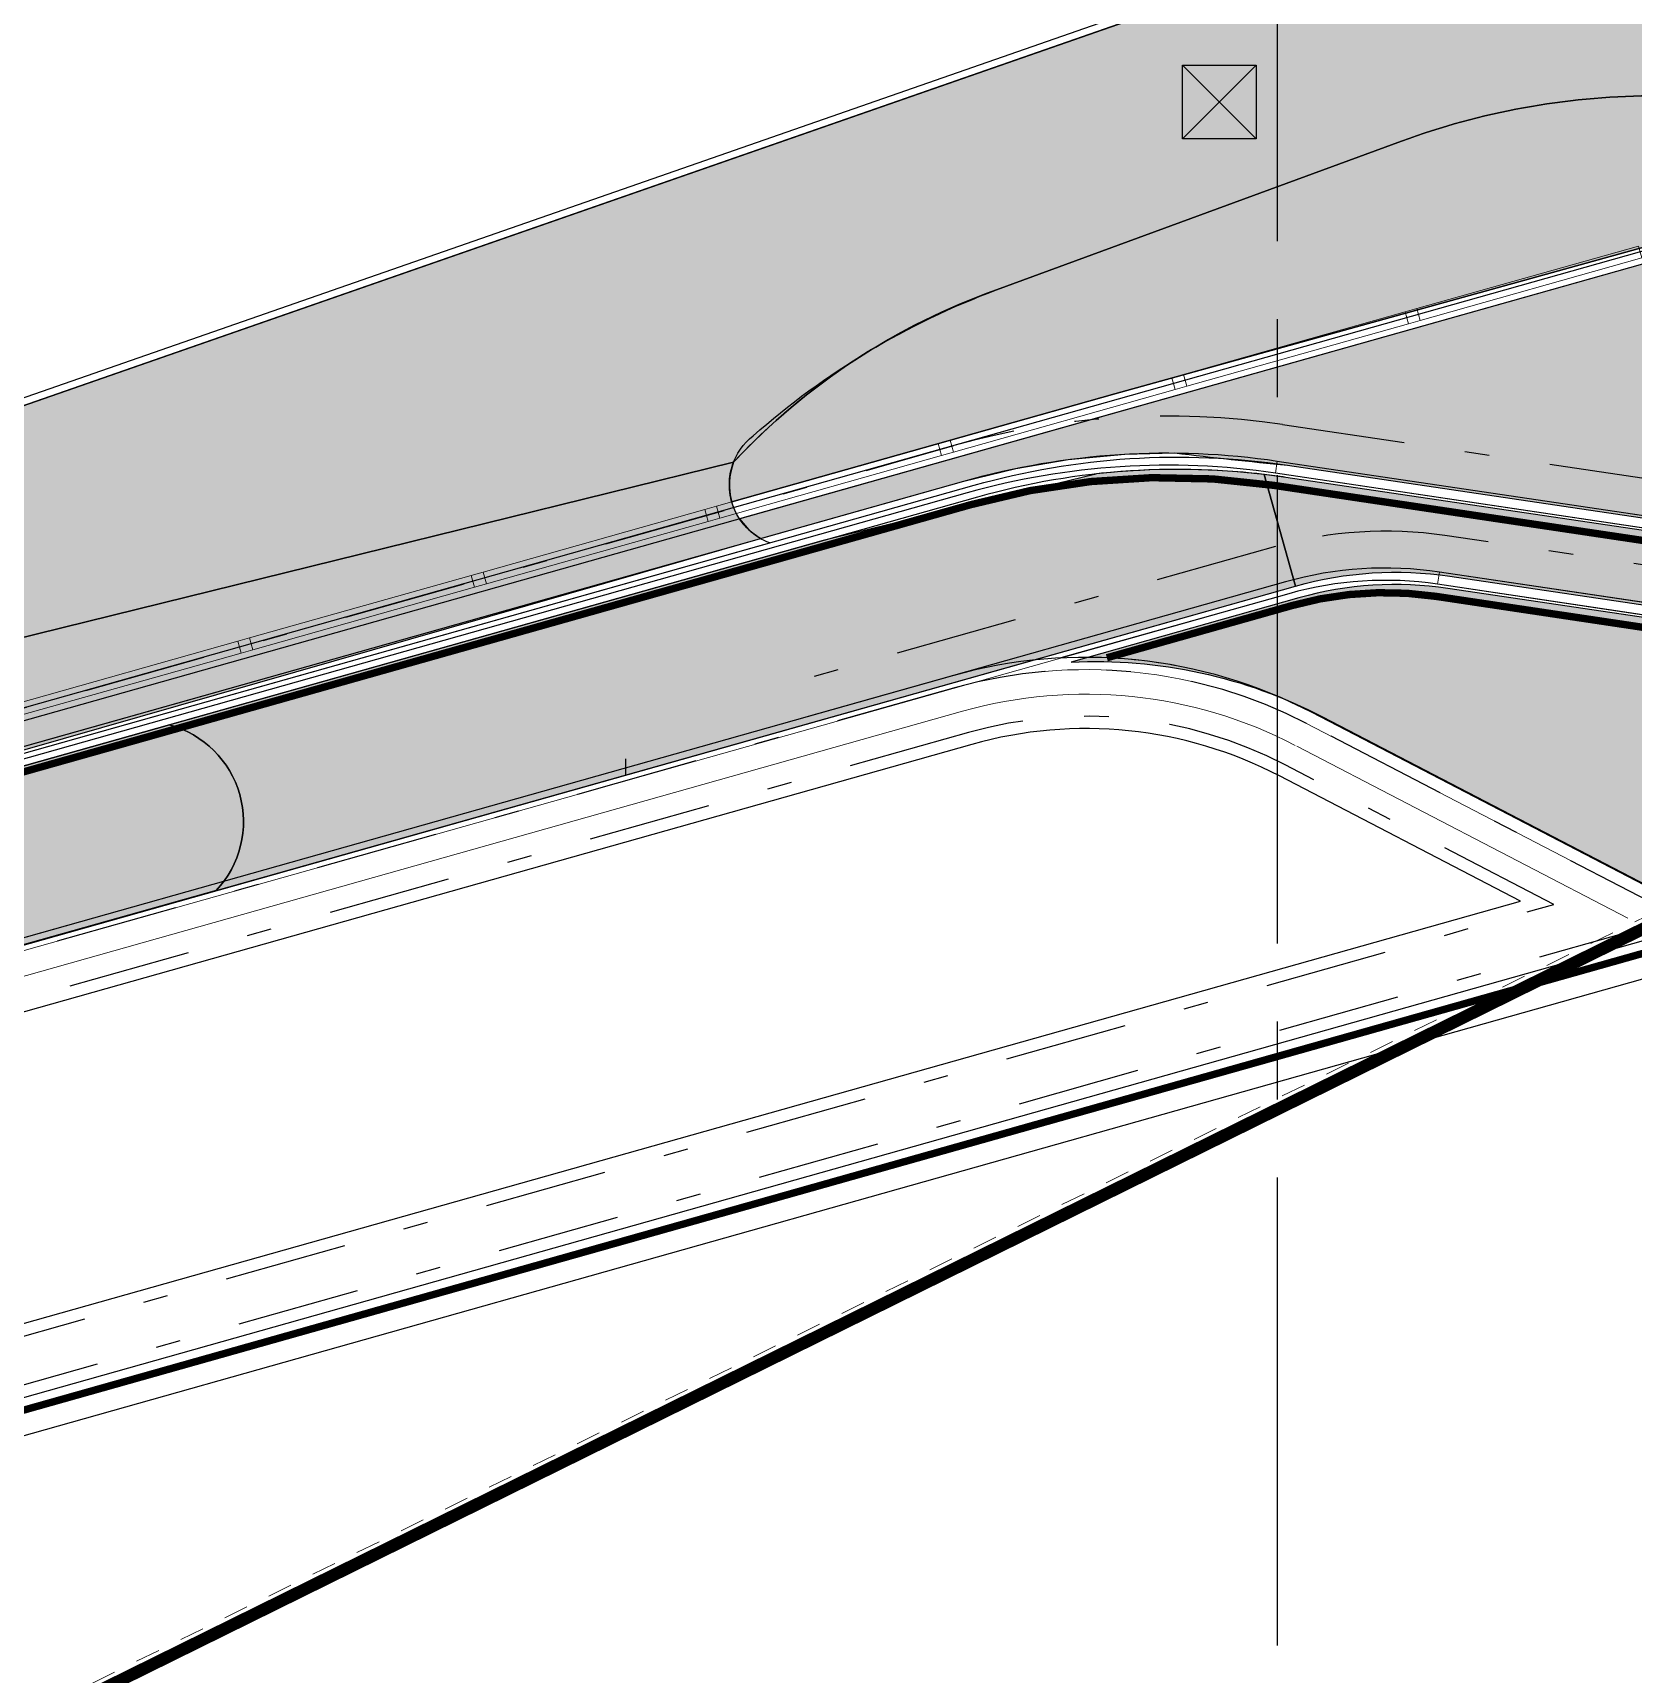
# Model space of a CAD drawing. Extents: x -14.2 to 52.3, y 3.7 to 90.9.
# Drawn here: x 11.56 to 18.07, y 29.3 to 35.98 of the extents above; entities that cross this region are included whole.
import ezdxf

# ---------------------------------------------------------------- set-up
doc = ezdxf.new("R2010")
doc.units = 0
for name, pattern in [('limpo_PINI-PSG-PE-0102-LAZ-R00$0$CENTER2', [28.575000000000003, 19.05, -3.175, 3.175, -3.175]), ('limpo_PINI-PSG-PE-0102-LAZ-R00$0$DAA_Traço Ponto', [10, 4.999999999999999, -2.5, 0, -2.5]), ('limpo_PINI-PSG-PE-0102-LAZ-R00$0$DASHDOT', [1, 0.5, -0.25, 0, -0.25]), ('limpo_PINI-PSG-PE-0102-LAZ-R00$0$HIDDEN', [0.375, 0.25, -0.125]), ('limpo_PINI-PSG-PE-0102-LAZ-R00$0$HIDDEN2', [0.1875, 0.125, -0.0625])]:
    doc.linetypes.add(name, pattern=pattern)
for name, color, linetype in [('A_htc_alv', 7, 'Continuous'), ('FOR_CONTROL', 2, 'Continuous'), ('limpo_PINI-PSG-PE-0102-LAZ-R00$0$PA_ESTR', 181, 'limpo_PINI-PSG-PE-0102-LAZ-R00$0$CENTER2'), ('limpo_PINI-PSG-PE-0102-LAZ-R00$0$PA_EXTE_1', 1, 'Continuous'), ('limpo_PINI-PSG-PE-0102-LAZ-R00$0$PA_EXTE_2', 2, 'Continuous'), ('limpo_PINI-PSG-PE-0102-LAZ-R00$0$PA_EXTE_3', 3, 'Continuous'), ('limpo_PINI-PSG-PE-0102-LAZ-R00$0$PA_INST_ELET', 162, 'Continuous'), ('limpo_PINI-PSG-PE-0102-LAZ-R00$0$PA_PISO_1', 11, 'Continuous'), ('limpo_PINI-PSG-PE-0102-LAZ-R00$0$PA_PROJ_I', 2, 'limpo_PINI-PSG-PE-0102-LAZ-R00$0$DASHDOT'), ('limpo_PINI-PSG-PE-0102-LAZ-R00$0$PA_PROJ_S_AUX', 212, 'limpo_PINI-PSG-PE-0102-LAZ-R00$0$HIDDEN'), ('limpo_PINI-PSG-PE-0102-LAZ-R00$0$QUADROS', 1, 'Continuous'), ('limpo_PINI-PSG-PE-0102-LAZ-R00$0$XR_ARQT', 7, 'Continuous'), ('limpo_PINI-PSG-PE-0102-LAZ-R00$0$XR_ELET', 31, 'Continuous'), ('XR_ARQT', 7, 'Continuous')]:
    doc.layers.add(name, color=color, linetype=linetype)
for name, color, linetype, lineweight in [('limpo_PINI-PSG-PE-0102-LAZ-R00$0$A-DETL', 1, 'Continuous', 5), ('limpo_PINI-PSG-PE-0102-LAZ-R00$0$A-GLAZ-CWMG', 1, 'Continuous', 5), ('limpo_PINI-PSG-PE-0102-LAZ-R00$0$A-WALL', 1, 'Continuous', 5), ('limpo_PINI-PSG-PE-0102-LAZ-R00$0$I-WALL', 2, 'Continuous', 5), ('PA_VEGE_FOR_ZOJS', 93, 'Continuous', 0)]:
    doc.layers.add(name, color=color, linetype=linetype, lineweight=lineweight)
doc.layers.add('PA_VEGE_AUX2', color=6, linetype='Continuous', plot=False)
for name, color, linetype, true_color in [('PA_VEGE_FOR_CRER', 7, 'Continuous', 0xffddd1), ('PA_VEGE_FOR_EVGL', 7, 'Continuous', 0xa6c9d3), ('PA_VEGE_FOR_PHDN', 7, 'Continuous', 0xc2ffe0)]:
    doc.layers.add(name, color=color, linetype=linetype, true_color=true_color)
for name, color, linetype, lineweight, true_color in [('PA_VEGE_FOR_DIEN', 7, 'Continuous', 0, 0xf6e26f), ('PA_VEGE_FOR_PESEBZ', 7, 'Continuous', 0, 0x9366e5), ('PA_VEGE_FOR_PHBI', 7, 'Continuous', 0, 0x87c4aa)]:
    doc.layers.add(name, color=color, linetype=linetype, lineweight=lineweight, true_color=true_color)

# ---------------------------------------------------------------- blocks, each defined once
blk = doc.blocks.new('limpo_PINI-PSG-PE-0102-LAZ-R00$0$Montante retangular - 50 x 50-2589514-5PPE_008_LAZER__P_A_0_09_')
at = {"layer": 'limpo_PINI-PSG-PE-0102-LAZ-R00$0$A-GLAZ-CWMG'}
for p, q in [((239.1309252849997, 8320.880665039433), (1141.40744465562, 8575.34743370285)), ((1141.40744465562, 8575.34743370285), (1154.979391673942, 8527.224650594098)), ((1154.979391673942, 8527.224650594098), (252.7028723033219, 8272.757881930682)), ((252.7028723033219, 8272.757881930682), (239.1309252849997, 8320.880665039433))]:
    blk.add_line(p, q, dxfattribs=at)
blk = doc.blocks.new('limpo_PINI-PSG-PE-0102-LAZ-R00$0$Montante retangular - 50 x 50-2415400-5PPE_008_LAZER__P_A_0_09_')
at = {"layer": 'limpo_PINI-PSG-PE-0102-LAZ-R00$0$A-GLAZ-CWMG'}
for p, q in [((-25, -25), (-25, 25)), ((-25, 25), (25, 25)), ((25, 25), (25, -25.00000000000001)), ((25, -25), (-25, -25))]:
    blk.add_line(p, q, dxfattribs=at)
blk = doc.blocks.new('limpo_PINI-PSG-PE-0102-LAZ-R00$0$A$C745163c0')
at = {"layer": 'limpo_PINI-PSG-PE-0102-LAZ-R00$0$A-DETL', "color": 1, "linetype": 'limpo_PINI-PSG-PE-0102-LAZ-R00$0$DAA_Traço Ponto'}
blk.add_line((4985.84085606872, 11239.14191613875), (-3076.815442535073, 7260.864132648461), dxfattribs=at)
at = {"layer": 'limpo_PINI-PSG-PE-0102-LAZ-R00$0$A-WALL'}
for p, q in [((2543.90883522663, 12627.84817497912), (2536.527942580291, 12578.39595133101)), ((2536.551677645708, 12578.3924204453), (2543.885100161151, 12627.85170586483)), ((2543.90883522663, 12627.84817497912), (9958.853348266013, 11521.14547504142)), ((9951.472455619678, 11471.69325139329), (2536.527942580284, 12578.39595133101)), ((-5441.49017783759, 10653.87904078055), (1268.657558602372, 12546.32506490749)), ((1282.229505620693, 12498.20228179873), (-5427.918230819269, 10605.7562576718)), ((3204.163529369875, 12176.12744270504), (3196.765870823034, 12126.67772432338)), ((3196.79754449864, 12126.67302777892), (3204.131861813748, 12176.13218051652)), ((3204.163529369878, 12176.12744270504), (9907.302200209062, 11173.34051687653)), ((-5233.3600169948, 9933.320788657747), (2576.943931811093, 12136.04109165099)), ((9899.904541662221, 11123.89079849488), (3196.765870823034, 12126.67772432338)), ((2590.51587882941, 12087.91830854224), (-5219.788069976477, 9885.198005548995)), ((4247.498089577428, 10736.96724075988), (2663.618707696853, 11559.53906359677)), ((2686.663286679679, 11603.91188612931), (4294.173288796439, 10769.06773840151))]:
    blk.add_line(p, q, dxfattribs=at)
for centre, radius, start, end in [((2096.546326720036, 9610.835295273693), 3050.000000000001, 81.56609258963596, 105.7499101383009), ((2096.546326720036, 9610.835295273693), 3000.000000000002, 81.56609258963596, 105.7499101383009), ((2984.10234236074, 10692.35759838846), 1500.000000000009, 81.56505601362282, 105.7499101383009), ((2984.10234236074, 10692.35759838846), 1450.000000000007, 81.56505601362282, 105.7499101383009), ((1764.880127366781, 9828.99898482765), 1999.999999999996, 62.55534551529749, 92.91134199726679), ((1764.880127366781, 9828.99898482765), 1949.999999999999, 62.55534551529749, 105.7499101383009)]:
    blk.add_arc(centre, radius, start, end, dxfattribs=at)
at = {"layer": 'limpo_PINI-PSG-PE-0102-LAZ-R00$0$I-WALL'}
for p, q in [((1262.718087688847, 11609.54195985142), (-5192.644175939835, 9788.952439331493)), ((3970.40985783406, 10768.18864076446), (2623.430848006901, 11467.72863864046))]:
    blk.add_line(p, q, dxfattribs=at)
blk.add_arc((1764.880127366781, 9828.99898482765), 1849.999999999997, 62.55534551529749, 105.7499101383009, dxfattribs=at)
at = {"layer": 'limpo_PINI-PSG-PE-0102-LAZ-R00$0$A-GLAZ-CWMG'}
for p in [(2873.593585389521, 4927.348504113837), (1923.194283203509, 4659.309788514835), (972.794981017516, 4391.271072915828), (22.39567883147902, 4123.232357316825), (-928.0036233545361, 3855.193641717822), (-1878.402925540571, 3587.154926118819), (-2828.802227726554, 3319.116210519809)]:
    blk.add_blockref('limpo_PINI-PSG-PE-0102-LAZ-R00$0$Montante retangular - 50 x 50-2589514-5PPE_008_LAZER__P_A_0_09_', p, dxfattribs=at)
at = {"layer": 'limpo_PINI-PSG-PE-0102-LAZ-R00$0$A-GLAZ-CWMG', "extrusion": (0, 0, -1), "rotation": 344.2500898617185}
for p in [(-3095.449092629304, 13217.38180408973), (-2145.0497904433, 12949.34308849073), (-1194.650488257272, 12681.30437289172), (-244.2511860712457, 12413.26565729272), (706.1481161147476, 12145.22694169372), (1656.547418300761, 11877.18822609471)]:
    blk.add_blockref('limpo_PINI-PSG-PE-0102-LAZ-R00$0$Montante retangular - 50 x 50-2415400-5PPE_008_LAZER__P_A_0_09_', p, dxfattribs=at)
blk = doc.blocks.new('*U469', base_point=(83.35330593072047, -25.52412329556075))
for p, q in [((83.50330593072067, -25.37412329556071), (83.20330593072049, -25.67412329556089)), ((83.20330593072049, -25.37412329556071), (83.50330593072067, -25.67412329556089))]:
    blk.add_line(p, q)
blk.add_lwpolyline([(83.20330593072049, -25.67412329556089), (83.20330593072049, -25.37412329556071), (83.50330593072067, -25.37412329556071), (83.50330593072067, -25.67412329556089)], close=True)
blk = doc.blocks.new('limpo_PINI-PSG-PE-0102-LAZ-R00$0$A$Cf52f6f8c')
at = {"layer": 'limpo_PINI-PSG-PE-0102-LAZ-R00$0$QUADROS'}
blk.add_blockref('*U469', (4.308106577895799, 14.08915745524606), dxfattribs=at)
blk = doc.blocks.new('limpo_PINI-PSG-PE-0102-LAZ-R00')
at = {"layer": 'limpo_PINI-PSG-PE-0102-LAZ-R00$0$XR_ARQT', "xscale": 0.001000000000038553, "yscale": 0.001000000000038553, "zscale": 0.001000000000038553}
blk.add_blockref('limpo_PINI-PSG-PE-0102-LAZ-R00$0$A$C745163c0', (14.12395706891857, 21.59203309899526), dxfattribs=at)
at = {"layer": 'limpo_PINI-PSG-PE-0102-LAZ-R00$0$PA_ESTR', "ltscale": 0.1}
blk.add_lwpolyline([(16.66898434083128, 26.5420768422404), (16.66898434083128, 42.56707684224039)], dxfattribs=at)
at = {"layer": 'limpo_PINI-PSG-PE-0102-LAZ-R00$0$PA_EXTE_1'}
for points in [[(39.50314910275468, 26.54020418827247), (39.11995931200046, 26.54020418777907, -0.2974752068273768), (38.75379045974827, 26.77920613804708), (36.4790179084299, 31.95287659222969, 0.2563556750762595), (35.29595580577164, 32.86096164803962), (20.32544219422238, 35.16565375572382, 0.1073185203774769), (18.20746620908963, 35.03614981330407), (8.655350403534003, 32.34219071013024, -0.1909230466385676), (7.665837739516308, 32.44389003198035), (3.510576998929508, 35.15351757896032, -0.2534651593865649), (2.149242396507864, 37.66643932759862), (2.149242396507874, 42.60991663283981)], [(39.5031491026903, 26.59020418827247), (39.11995931193608, 26.59020418777907, -0.2974752068273764), (38.79956156621541, 26.79933089426358), (36.52478901489704, 31.97300134844619, 0.2563556750762587), (35.30356361860465, 32.91037947057256), (20.33305000705538, 35.21507157825677, 0.1073185203774768), (18.19389426207131, 35.08427259641282), (8.641778456515683, 32.39031349323899, -0.1904383562329559), (7.69107291079554, 32.48712575871225), (3.537888088889147, 35.19539960810429, -0.2534651593865651), (2.199242396507865, 37.66643932759862), (2.199242396507874, 42.60991663283981)]]:
    blk.add_lwpolyline(points, format="xyb", dxfattribs=at)
at = {"layer": 'limpo_PINI-PSG-PE-0102-LAZ-R00$0$PA_EXTE_2'}
blk.add_lwpolyline([(-4.018961800720243, 38.37272663384223), (-4.200713244524428, 37.42379463637845, 0.3309826590681876), (-3.386292203962804, 35.7500016177075), (7.217924964528548, 30.24708767879172, 0.1906532586110665), (9.201776065186847, 30.04423675304734), (17.65801658661398, 32.42912891673704), (16.67698920398754, 32.93861561857277, 0.1907356229998781), (15.42470401474839, 33.0668642702791), (8.96479079555174, 31.24499125525073, -0.1976389747375424), (7.082899373368252, 31.46305603991199)], format="xyb", close=True, dxfattribs=at)
at = {"layer": 'limpo_PINI-PSG-PE-0102-LAZ-R00$0$PA_EXTE_3'}
for points in [[(39.50314910275468, 26.44020418822267), (39.13662503073768, 26.44020418822267, -0.2974752064769888), (38.67891396606625, 26.73895662605768), (36.75040782688703, 31.12508974833344, 0.2563556750762596), (35.60550901786291, 32.00388173782692), (30.41351298181934, 32.80318312439832, 0.1073185203774735), (29.9899177847928, 32.77728233591437), (28.81402366523084, 32.44564788630689, -0.1059142104294163), (28.39592022247577, 32.41891725473381), (16.66052430929419, 34.17046027965017, 0.1059142104294202), (15.40621398102893, 34.09026838493092), (8.696066244588966, 32.19782236080398, -0.192229068489031), (7.589911038614702, 32.31432708691185), (2.260576998929505, 35.78956275141309, -0.2534651593865648), (0.8992423965078631, 38.30248450005139), (0.8992423965078695, 40.96005335669973)], [(24.08384995137761, 33.12036651275297), (24.33224414600664, 34.79567395778491, 0.4124447413452643), (23.49569720141517, 35.93062041846738), (19.35109073233352, 36.57075153554566, 0.1227472206238634), (16.94260006587582, 36.35088893907439), (10.60712974325337, 34.14319930346759, -0.3514953799983295), (5.889349798808307, 35.81580100546222), (2.999628598484218, 40.48621237020063, 0.2597989346441456), (2.149242396507874, 40.96005335669972), (0.9492423965078696, 40.96005335669973, 0.3606086378216954)], [(0.9492423965078696, 40.96005335669973), (0.9492423965078631, 38.30248450005139, 0.2534651593865649), (2.287888088889143, 35.83144478055706), (7.615254857224221, 32.35749196518984, 0.1918162658852916), (8.682494297570644, 32.24594514391273), (15.39264203401061, 34.13839116803967, -0.1059142104294202), (16.66785753441362, 34.21991959433758), (24.0838499513776, 33.12036651275297)], [(24.03251737554157, 32.77415130994113), (17.32808357135194, 33.7682031421428, 0.1059142104294183), (16.70092840721932, 33.72810719478318), (14.74883695677306, 33.17756377171257)], [(26.00187943115798, 32.42005030860223), (17.32075034623251, 33.7187438274554, 0.1059142104294176), (16.71450035423765, 33.67998441167443), (15.78728332123338, 33.41848373292147)]]:
    blk.add_lwpolyline(points, format="xyb", dxfattribs=at)
blk.add_lwpolyline([(-4.223606861884747, 38.85238533438423), (-4.485688764221225, 37.47754361937852, 0.3309826590681895), (-3.519868940478271, 35.49259677031359), (7.084348228013078, 29.98968283139782, 0.1906532586110664), (9.280493357893116, 29.76512461101658), (18.44178838444087, 32.34886151664279), (16.81064776208791, 33.19597798926151, 0.1907356229998781), (15.34598672204212, 33.34597641230986), (8.890624458413434, 31.52538689178993, -0.2111225529985321), (7.129735668019273, 31.77577341498427)], format="xyb", close=True, dxfattribs=at)
at = {"layer": 'limpo_PINI-PSG-PE-0102-LAZ-R00$0$PA_INST_ELET', "linetype": 'limpo_PINI-PSG-PE-0102-LAZ-R00$0$HIDDEN2', "const_width": 0.03}
for points in [[(39.50314910275468, 26.39020418822267), (39.13662503073768, 26.39020418822267, -0.2974752064769898), (38.6331428595991, 26.71883186984119), (36.70463672041988, 31.10496499211694, 0.2563556750762599), (35.59790120502991, 31.95446391529398), (30.40590516898633, 32.75376530186537, 0.1073185203774746), (30.00348973181112, 32.72915955280562), (28.82759561224916, 32.39752510319813, -0.1059142104294161), (28.38858699735633, 32.3694579400464), (16.65314341664785, 34.12100805600205, 0.1059142104294202), (15.41978592804726, 34.04214560182217), (8.709638191607288, 32.14969957769523, -0.1926217765297377), (7.564534626402201, 32.27118346278132), (2.233265908969866, 35.74768072226912, -0.2534651593865646), (0.8492423965078628, 38.30248450005139), (0.8492423965078695, 40.96005335669973)], [(-4.259063075572133, 38.93340296950482), (-4.534813388492147, 37.48685885581938, 0.3309898156532132), (-3.542899412291283, 35.4482166242112), (7.061317756200067, 29.94530268529542, 0.1906532586110666), (9.294065304911438, 29.71700182790783), (18.57692145303172, 32.33502230972999)], [(25.99454620603855, 32.37059099391482), (17.31341712111308, 33.66928451276799, 0.1059142104294173), (16.72807230125597, 33.63186162856567), (15.97418398446183, 33.41924441001994)]]:
    blk.add_lwpolyline(points, format="xyb", dxfattribs=at)
at = {"layer": 'limpo_PINI-PSG-PE-0102-LAZ-R00$0$PA_PISO_1'}
blk.add_lwpolyline([(0.8992423965078697, 41.11005335669973), (-2.999833508586352, 41.11005335669976, 0.3673786917940777), (-4.13518055057435, 40.14524544997599), (-4.633089895098878, 37.50534481748199, 0.330982659068189), (-3.588960355917307, 35.3594563320064), (7.015256812574025, 29.85654239309063, 0.1906532586110668), (9.32120919894807, 29.62075626169032), (20.05545776653276, 32.64810928305514)], format="xyb", dxfattribs=at)
at = {"layer": 'limpo_PINI-PSG-PE-0102-LAZ-R00$0$PA_PROJ_I'}
for points in [[(1.099242396507869, 40.96005335669973), (1.099242396507863, 38.30248450005139, 0.2534651593865652), (2.369821358768059, 35.95709086798897), (7.691072910795596, 32.48712575871221, 0.1904383562329409), (8.641778456515677, 32.39031349323898), (15.35192619295564, 34.28275951736592, -0.10591421042942), (16.68985720977192, 34.36829753839979), (24.10584962673591, 33.26874445681517)], [(24.05451705089987, 32.92252925400334), (17.35008324671023, 33.91658108620501, 0.1059142104294176), (16.66021256616436, 33.87247554410943), (14.70812111571809, 33.32193212103882)]]:
    blk.add_lwpolyline(points, format="xyb", dxfattribs=at)
for points in [[(-4.188323230649488, 38.76968555842871), (-4.436555053928673, 37.46827655334402, 0.3309826590681888), (-3.496838468665258, 35.53697691641599), (7.10737869982609, 30.03406297750022, 0.1906532586110666), (9.266921410874794, 29.81324739412533), (18.30665531585002, 32.36270072355559), (16.78760318310509, 33.15160516672897, 0.1907356229998781), (15.35955866906044, 33.29785362920111), (8.899645449863794, 31.47598061417273, -0.1966632601833182), (7.206544075892429, 31.66894693351428)], [(-4.054245431955503, 38.45542640979775), (-4.249846954816979, 37.43306170241294, 0.3309826590681875), (-3.409322675775813, 35.7056214716051), (7.194894492715536, 30.20270753268932, 0.1906532586110665), (9.215348012205169, 29.99611396993858), (17.79314965520483, 32.41528970982424), (16.70003378297036, 32.98298844110531, 0.1907356229998779), (15.41113206773007, 33.11498705338786), (8.951218848533419, 31.29311403835948, -0.1974476097590703), (7.108689392525958, 31.50592995274345)]]:
    blk.add_lwpolyline(points, format="xyb", close=True, dxfattribs=at)
at = {"layer": 'limpo_PINI-PSG-PE-0102-LAZ-R00$0$PA_PROJ_S_AUX'}
blk.add_lwpolyline([(13.43389490215821, 14.56724944952101, 0.05, 0.05, 0), (21.64076838807011, 14.56203276639724, 0.05, 0.05, -0.5491621663896239), (23.41397097619654, 11.76960738781192, 0.05, 0.05, 0), (21.89548170299054, 8.532705033243273, 0.05, 0.05, 0.5493690209674762), (22.90945225044872, 6.937033162070325, 0.05, 0.05, 0), (40.13758972528314, 6.937033162070325, 0.05, 0.05, 0.3727950564741672), (41.68156609876598, 8.274015319090108, 0.05, 0.05, 0), (43.46086466248913, 19.7869311060546, 0.05, 0.05, 0), (45.73560821783048, 25.13642143257417, 0.05, 0.05, 0.03418100701480619), (46.3602789262243, 27.21135228910337, 0.05, 0.05, 0.3683154809799239), (45.16258249498339, 29.48467120614545, 0.05, 0.05, 0.07649361271544228), (21.82636142315149, 33.45150628986563, 0.05, 0.05, 0.1052478454794938), (19.41872751257475, 32.93903300384491, 0.05, 0.05, 0), (10.83276860374493, 28.70254712227842, 0.05, 0.05, 0.2467479880175913), (10.32895122374416, 27.74379005574761, 0.05, 0.05, 0), (10.3289512359837, 27.56500525390852, 0, 0, 0)], format="xyseb", dxfattribs=at)
at = {"layer": 'limpo_PINI-PSG-PE-0102-LAZ-R00$0$XR_ELET'}
blk.add_blockref('limpo_PINI-PSG-PE-0102-LAZ-R00$0$A$Cf52f6f8c', (12.12395706884146, 21.59203309899526), dxfattribs=at)

msp = doc.modelspace()

# ---------------------------------------------------------------- hatches: boundary and pattern name
at = {"layer": 'A_htc_alv'}
h = msp.add_hatch(dxfattribs=at)
h.set_pattern_fill('ANGLE', color=256)
h.set_pattern_definition([(0, (0, 0), (0, 6.985), [5.08, -1.905]), (90, (0, 0), (-6.985, 4.277078946022131e-16), [5.08, -1.905])])
edge = h.paths.add_edge_path()
edge.add_line((16.70092840721931, 33.72810719478316), (16.5728792531092, 34.18213797328399))
edge.add_arc((16.22053080212831, 31.20290139840588), 3.000000000000009, 83.25507222149943, 96.31488445841336)
edge.add_line((15.89055323807212, 34.18469864289109), (15.88287548981697, 34.18265330258101))
edge.add_line((15.88287548981697, 34.18265330258101), (14.77769517141158, 33.91305530036056))
edge.add_line((14.77769517141158, 33.91305530036056), (12.11742746531123, 33.16298348267228))
edge.add_arc((12.0098591601768, 32.76887152217914), 0.4085280622836593, -43.233800056808604, 74.73362033336952, ccw=False)
edge.add_line((12.30749827347395, 32.48903918682647), (16.70092840721931, 33.72810719478316))
at = {"layer": 'PA_VEGE_FOR_CRER'}
h = msp.add_hatch(color=256, dxfattribs=at)
h.dxf.hatch_style = 1
edge = h.paths.add_edge_path()
edge.add_line((18.48026483173543, 35.20760459592334), (18.91179765047495, 35.27893149799423))
edge.add_line((18.91179765047495, 35.27893149799423), (19.34786937942819, 35.31283648016462))
edge.add_line((19.34786937942819, 35.31283648016462), (19.5663328133662, 35.31561438468034))
edge.add_arc((19.2777241005143, 35.39749851540902), 0.2999999999987055, 344.1602878454656, 345.1951282817645)
edge.add_line((19.56776460006987, 35.32084012632616), (19.5677379326539, 35.48220831560862))
edge.add_arc((19.27182789285713, 35.43283982011329), 0.3000000000000004, 9.471770875933181, 90.50206955635952)
edge.add_line((19.26919909645017, 35.7328283022746), (18.14071944768633, 35.7229394451271))
edge.add_arc((18.16700741175585, 32.72305462351395), 2.999999999999988, 90.50206955635939, 110.1719064680841)
edge.add_line((17.13249343796259, 35.53904127796145), (15.48395340383844, 34.93341422395338))
edge.add_arc((16.5883547519323, 31.96578754221878), 3.166466557507694, 110.4127346639727, 120.9221270035563)
edge.add_arc((16.38554982634813, 32.38779878401611), 2.700561807685373, 121.8319274342676, 136.904474432333)
edge.add_arc((14.64935134788838, 34.14069636606807), 0.2531686784251286, 158.6495523351966, 196.0411140067287)
edge.add_line((14.40604013169609, 34.07073900898136), (15.96476738781076, 34.51034292150283))
edge.add_line((15.96476738781076, 34.51034292150283), (18.48026483173543, 35.20760459592334))
at = {"layer": 'PA_VEGE_FOR_DIEN'}
h = msp.add_hatch(color=256, dxfattribs=at)
h.dxf.hatch_style = 1
edge = h.paths.add_edge_path()
edge.add_line((16.70092840721931, 33.72810719478316), (16.5728792531092, 34.18213797328399))
edge.add_arc((16.22053080212831, 31.20290139840588), 3.000000000000009, 83.25507222149943, 96.31488445841336)
edge.add_line((15.89055323807212, 34.18469864289109), (15.88287548981697, 34.18265330258101))
edge.add_line((15.88287548981697, 34.18265330258101), (14.77769517141158, 33.91305530036056))
edge.add_line((14.77769517141158, 33.91305530036056), (12.11742746531123, 33.16298348267228))
edge.add_arc((12.0098591601768, 32.76887152217914), 0.4085280622836593, -43.233800056808604, 74.73362033336952, ccw=False)
edge.add_line((12.30749827347395, 32.48903918682647), (16.70092840721931, 33.72810719478316))
at = {"layer": 'PA_VEGE_FOR_EVGL'}
h = msp.add_hatch(color=256, dxfattribs=at)
h.dxf.hatch_style = 1
edge = h.paths.add_edge_path()
edge.add_arc((12.0098591601768, 32.76887152217914), 0.4085280622836587, 316.7661999431915, 434.7336203333709)
edge.add_line((12.11742746531122, 33.16298348267228), (8.782704473000175, 32.22274662959396))
edge.add_line((8.782704473000175, 32.22274662959396), (8.710536170824131, 32.09081317081473))
edge.add_arc((9.14919767519456, 31.85086299977192), 0.5000000000000024, 151.3211065981634, 181.7167492354461)
edge.add_arc((9.21083795123675, 31.85885494983713), 0.561885602042457, 182.3430358294758, 192.431873222065)
edge.add_arc((9.149197675194388, 31.8508629997716), 0.500000000000003, 193.0581598163421, 212.1123918688941)
edge.add_line((8.725694189562722, 31.58507210892349), (8.780928981619208, 31.49706259554468))
edge.add_line((8.780928981619208, 31.49706259554468), (12.30749827347395, 32.48903918682647))
at = {"layer": 'PA_VEGE_FOR_PESEBZ'}
h = msp.add_hatch(color=256, dxfattribs=at)
h.dxf.hatch_style = 1
edge = h.paths.add_edge_path()
edge.add_line((23.49521717393168, 35.93069448494609), (19.47564296117078, 36.54990083406432))
edge.add_arc((18.58789398655041, 31.62934174407667), 4.999999999999967, 79.77292530096344, 109.211521277562)
edge.add_line((16.94261129014373, 36.3508928503239), (10.33968842323598, 34.05002296791233))
edge.add_arc((9.30812980578672, 37.94143323611785), 4.025815079798025, 212.5454962399427, 284.8468343071941, ccw=False)
edge.add_line((5.9145104800102, 35.77566895336562), (3.407633339937771, 39.82685841447164))
edge.add_line((3.407633339937771, 39.82685841447164), (3.407633339937775, 37.45823292119266))
edge.add_arc((5.407633339937772, 37.45823292119266), 1.999999999999997, 180, 235.224244306366)
edge.add_line((4.266901233766308, 35.81545166309723), (7.123826547320565, 33.83162915839954))
edge.add_arc((9.405290759663497, 37.11719167459042), 4.000000000000012, 235.224244306366, 283.8589633189004)
edge.add_line((10.36342167692483, 33.2336385147395), (14.41355737463861, 34.23286784709459))
edge.add_arc((16.3855498263483, 32.38779878401621), 2.700561807685371, 109.5029342333188, 136.9044744323404, ccw=False)
edge.add_line((15.48395340383545, 34.93341422395228), (17.13249343796258, 35.53904127796145))
edge.add_arc((18.16700741175583, 32.72305462351395), 2.999999999999988, 90.5020695563598, 110.1719064680841, ccw=False)
edge.add_line((18.14071944768629, 35.7229394451271), (19.26919909645017, 35.73282830227461))
edge.add_arc((19.27182789285713, 35.43283982011329), 0.300000000000001, 9.471770875928996, 90.5020695563602, ccw=False)
edge.add_line((19.56773793265391, 35.4822083156086), (19.57363414030974, 35.44686701090436))
edge.add_arc((21.02452767271215, 35.36403238222927), 1.45325621212327, 176.7324080334513, 181.9087427867653)
edge.add_arc((19.52020897172609, 30.192071428067), 5.12381889765793, 80.74260385298737, 89.41998026067381, ccw=False)
edge.add_line((20.34447757832189, 35.24915570264431), (24.30915940620432, 34.63879782479898))
edge.add_line((24.30915940620432, 34.63879782479898), (24.33407577828273, 34.80802749605223))
edge.add_arc((23.34293875250343, 34.94218004738484), 1.000174740182783, 352.2917362265, 441.2425547360905)
at = {"layer": 'PA_VEGE_FOR_PHBI'}
h = msp.add_hatch(color=256, dxfattribs=at)
h.dxf.hatch_style = 1
edge = h.paths.add_edge_path()
edge.add_arc((3.947961182278514, 35.4188038594631), 0.6059277324057827, -96.43936235627228, 22.144745081709175, ccw=False)
edge.add_line((3.880005401178562, 34.8166988613826), (3.84315661229668, 34.81726090689219))
edge.add_line((3.84315661229668, 34.81726090689219), (7.615254857224224, 32.35749196518982))
edge.add_arc((8.288907834039284, 33.64150585406659), 1.450000000000083, 242.3164218084067, 285.7499101382818)
edge.add_line((8.68249429757066, 32.24594514391275), (14.52261121846894, 33.9217887005466))
edge.add_arc((14.64880713492771, 34.14068359805659), 0.2526665499957975, 158.6019263302139, 240.0359601309164, ccw=False)
edge.add_line((14.41355737463862, 34.23286784709459), (10.36342167692482, 33.2336385147395))
edge.add_arc((9.40529075966349, 37.11719167459042), 4.000000000000012, 235.22424430636602, 283.85896331890035, ccw=False)
edge.add_line((7.123826547320558, 33.83162915839954), (4.509192374597359, 35.64720693664636))
h = msp.add_hatch(color=256, dxfattribs=at)
h.dxf.hatch_style = 1
edge = h.paths.add_edge_path()
edge.add_line((24.20896286483016, 33.96419700440251), (19.91143670067209, 34.70053144002202))
edge.add_arc((19.99587579252809, 35.19334990534828), 0.5000000000000012, 195.1018235257526, 260.27739930009693, ccw=False)
edge.add_line((19.51314362281003, 35.06308228727189), (19.46525168130619, 35.24055525542428))
edge.add_arc((19.52289415948719, 30.24088753199371), 5.000000000000426, 90.66054877647946, 105.749910138281)
edge.add_line((18.16569945765489, 35.05316584286919), (14.43770622763397, 34.00176932475494))
edge.add_line((14.43770622763397, 34.00176932475494), (14.47542169354812, 33.9568960190302))
edge.add_line((14.47542169354812, 33.9568960190302), (14.52228834224417, 33.92172291486406))
edge.add_line((14.52228834224417, 33.92172291486406), (15.35087528257587, 34.15540719760479))
edge.add_line((15.35087528257587, 34.15540719760479), (15.56155536114053, 34.20681438527307))
edge.add_line((15.56155536114053, 34.20681438527307), (15.77535573861331, 34.24312131354416))
edge.add_line((15.77535573861331, 34.24312131354416), (16.00590392151776, 34.26501502505083))
edge.add_line((16.00590392151776, 34.26501502505083), (16.20973038370169, 34.26972694289869))
edge.add_arc((18.94252220143893, 57.27407334868305), 23.16609817548945, 263.225320954991, 264.3650839316906)
edge.add_line((16.66785753441376, 34.21991959433755), (24.0838499513776, 33.12036651275294))
edge.add_line((24.0838499513776, 33.12036651275294), (24.20896286483016, 33.96419700440251))
at = {"layer": 'PA_VEGE_FOR_PHDN'}
h = msp.add_hatch(color=256, dxfattribs=at)
h.dxf.hatch_style = 1
edge = h.paths.add_edge_path()
edge.add_arc((20.54404785919236, 30.91568909114), 2.00000000000012, 90.00000000000028, 105.7499101382815, ccw=False)
edge.add_line((20.54404785919235, 32.91568909114012), (20.59121918360177, 33.23383851928251))
edge.add_line((20.59121918360177, 33.23383851928251), (17.32075034623254, 33.71874382745538))
edge.add_arc((17.10808681776901, 32.28442370152066), 1.449999999999988, 81.56632126168176, 105.7499101382802)
edge.add_line((16.7145003542377, 33.67998441167443), (15.78728332123333, 33.41848373292146))
edge.add_arc((15.88886460277499, 31.42106508795977), 2.000000000000061, 62.55534551533589, 92.9113419972968, ccw=False)
edge.add_line((16.81064776208794, 33.19597798926149), (18.37696113530524, 32.3825288963063))
edge.add_line((18.37696113530524, 32.3825288963063), (20.00116997845944, 32.84060041549014))
at = {"layer": 'PA_VEGE_FOR_ZOJS'}
h = msp.add_hatch(color=256, dxfattribs=at)
h.dxf.hatch_style = 1
edge = h.paths.add_edge_path()
edge.add_arc((16.22053080212829, 31.20290139840588), 3.000000000000007, 81.56632126168229, 83.2550722214992)
edge.add_line((16.5728792531092, 34.18213797328399), (16.70092840721931, 33.72810719478316))
edge.add_arc((17.10808681776902, 32.28442370152055), 1.500000000000107, 81.56632126168222, 105.74991013828199, ccw=False)
edge.add_line((17.32808357135199, 33.7682031421428), (24.03251737554157, 32.77415130994113))
edge.add_line((24.03251737554157, 32.77415130994113), (24.07651672625814, 33.07090719806556))
edge.add_line((24.07651672625814, 33.07090719806556), (16.6605243092942, 34.17046027965018))

# ---------------------------------------------------------------- linework, layer by layer
at = {"layer": 'FOR_CONTROL'}
for points in [[(24.33407577828272, 34.80802749605218), (24.30915940620432, 34.63879782479898), (20.29505975578688, 35.25676351547764), (19.93176877078344, 35.29935471520274), (19.56635585421899, 35.3156956379989, 0.1259698001496976), (19.57015795229158, 35.46444955971737, 0.3861377467231195), (19.26919909645017, 35.73282830227461), (18.14071944768631, 35.7229394451271, 0.08603721041970393), (17.13249343796259, 35.53904127796145), (15.48395340383578, 34.9334142239524, 0.1201347632915419), (14.41355737463862, 34.23286784709459), (10.36342167692484, 33.2336385147395, -0.2154528843098187), (7.123826547320562, 33.83162915839954), (4.266901233766308, 35.81545166309723, -0.2457357292750698), (3.407633339937775, 37.45823292119266), (3.407633339937771, 39.82685841447163), (5.914510480010073, 35.77566895336582, 0.3263739645785138), (10.33968842323595, 34.05002296791232), (16.94261129015327, 36.35089285032722, -0.1291612516801399), (19.47564296117086, 36.54990083406431), (23.49521720259344, 35.93069448053081, -0.4088603031456708)], [(23.49521717393168, 35.93069448494609), (19.47564296117078, 36.54990083406432, 0.1291612516806492), (16.94261129014373, 36.3508928503239), (10.33968842323598, 34.05002296791233, -0.3263739645784994), (5.9145104800102, 35.77566895336562), (3.407633339937771, 39.82685841447164), (3.407633339937775, 37.45823292119266, 0.2457357292750698), (4.266901233766308, 35.81545166309723), (7.123826547320565, 33.83162915839954, 0.2154528843098177), (10.36342167692483, 33.2336385147395), (14.41355737463861, 34.23286784709459, -0.1201347632915091), (15.48395340383545, 34.93341422395228), (17.13249343796258, 35.53904127796145, -0.08603721041970303), (18.14071944768629, 35.7229394451271), (19.26919909645017, 35.73282830227461, -0.3690696803977433), (19.56773793265391, 35.4822083156086), (19.57363414030974, 35.44686701090436, 0.02258986253143916), (19.57207780685543, 35.31562778278184, -0.03788029996792797), (20.34447757832189, 35.24915570264431), (24.30915940620432, 34.63879782479898), (24.33407577828273, 34.80802749605223, 0.4088603116060915)], [(18.91179765047491, 35.27893149799423), (19.34786937942823, 35.31283648016462), (19.5663328133662, 35.31561438468034, 0.004515373898552989), (19.56776460006987, 35.32084012632615), (19.5677379326539, 35.48220831560862, 0.3690696803977213), (19.26919909645017, 35.7328283022746), (18.14071944768633, 35.7229394451271, 0.08603721041970644), (17.13249343796258, 35.53904127796144), (15.48395340383748, 34.93341422395303, 0.04588804305329976), (14.96119438392005, 34.6821931814017, 0.06586137528068671), (14.41355737463867, 34.2328678470947, 0.1646146573833018), (14.40604013169609, 34.07073900898136), (15.96476738781105, 34.51034292150263), (18.48026483173536, 35.20760459592332)], [(18.48026483173543, 35.20760459592334), (18.91179765047495, 35.27893149799423), (19.34786937942819, 35.31283648016462), (19.5663328133662, 35.31561438468034, 0.004515373898558701), (19.56776460006987, 35.32084012632616), (19.5677379326539, 35.48220831560862, 0.3690696803977213), (19.26919909645017, 35.7328283022746), (18.14071944768633, 35.7229394451271, 0.08603721041970513), (17.13249343796259, 35.53904127796145), (15.48395340383844, 34.93341422395338, 0.04588804305330733), (14.96119438392083, 34.68219318140219, 0.06586137528076898), (14.41355737463869, 34.23286784709475, 0.1646146573833483), (14.40604013169609, 34.07073900898136), (15.96476738781076, 34.51034292150283)], [(4.509192374597361, 35.64720693664636, -0.5691421131500253), (3.88000540117857, 34.8166988613826), (3.843156612296683, 34.81726090689218), (7.615254857224212, 32.35749196518983, 0.1918162658852847), (8.682494297570667, 32.24594514391274), (14.56038906801129, 33.903672965336, -0.4181950808978291), (14.41355737463862, 34.23286784709459), (10.36342167692482, 33.2336385147395, -0.2154528843098173), (7.123826547320565, 33.83162915839954)], [(4.509192374597359, 35.64720693664636, -0.5691421131500288), (3.880005401178562, 34.8166988613826), (3.84315661229668, 34.81726090689219), (7.615254857224224, 32.35749196518982, 0.1918162658852806), (8.68249429757066, 32.24594514391275), (14.52261121846894, 33.9217887005466, -0.3710725669249278), (14.41355737463862, 34.23286784709459), (10.36342167692482, 33.2336385147395, -0.2154528843098177), (7.123826547320558, 33.83162915839954)], [(19.51314362281003, 35.06308228727189), (19.46525168130619, 35.24055525542427, 0.06593506038256032), (18.16569945765494, 35.0531658428692), (14.43770622763396, 34.00176932475493), (14.47542169354812, 33.9568960190302), (14.52228834224418, 33.92172291486407), (15.35087528257592, 34.1554071976048), (15.56155536114064, 34.20681438527308), (15.77535573861344, 34.24312131354417), (16.00590392151785, 34.26501502505084), (16.20973038370171, 34.26972694289869, 0.00497319515845658), (16.66785753441365, 34.21991959433757), (24.0838499513776, 33.12036651275294), (24.20896286483016, 33.96419700440251), (19.91143670067209, 34.70053144002202, -0.2923047840722719)], [(24.20896286483016, 33.96419700440251), (19.91143670067209, 34.70053144002202, -0.2923047840722719), (19.51314362281003, 35.06308228727189), (19.46525168130619, 35.24055525542427, 0.06593506038256032), (18.16569945765494, 35.0531658428692), (14.43770622763396, 34.00176932475493), (14.47542169354812, 33.9568960190302), (14.52228834224418, 33.92172291486407), (15.35087528257592, 34.1554071976048), (15.56155536114064, 34.20681438527308), (15.77535573861344, 34.24312131354417), (16.00590392151785, 34.26501502505084), (16.20973038370171, 34.26972694289869, 0.00497319515845658), (16.66785753441365, 34.21991959433757), (24.0838499513776, 33.12036651275294)], [(24.20896286483016, 33.96419700440251), (19.91143670067209, 34.70053144002202, -0.292304784072271), (19.51314362281003, 35.06308228727189), (19.46525168130619, 35.24055525542428, 0.06593506038255413), (18.16569945765489, 35.05316584286919), (14.43770622763397, 34.00176932475494), (14.47542169354812, 33.9568960190302), (14.52228834224417, 33.92172291486406), (15.35087528257587, 34.15540719760479), (15.56155536114053, 34.20681438527307), (15.77535573861331, 34.24312131354416), (16.00590392151776, 34.26501502505083), (16.20973038370169, 34.26972694289869, 0.004973195158457975), (16.66785753441376, 34.21991959433755), (24.0838499513776, 33.12036651275294)], [(16.70092840721931, 33.72810719478316), (16.5728792531092, 34.18213797328399, 0.05704594064408262), (15.89055323807212, 34.18469864289109), (15.88287548981697, 34.18265330258101), (14.77769517141158, 33.91305530036056), (12.11742746531123, 33.16298348267228, -0.5655851341461955), (12.30749827347395, 32.48903918682647)], [(16.7009284072193, 33.72810719478316), (16.5728792531092, 34.18213797328399, 0.05704594064408262), (15.89055323807212, 34.18469864289109), (15.88287548981712, 34.182653302581), (14.77769517141143, 33.91305530036055), (12.11742746531123, 33.16298348267228, -0.5655851341461977), (12.30749827347395, 32.48903918682647)], [(16.6605243092942, 34.17046027965018, 0.007368699487300481), (16.5728792531092, 34.18213797328399), (16.70092840721931, 33.72810719478316, -0.1059142104294217), (17.32808357135199, 33.7682031421428), (24.03251737554157, 32.77415130994113), (24.07651672625814, 33.07090719806556)], [(20.59121918360177, 33.23383851928251), (17.32075034623253, 33.71874382745539, 0.1059142104294182), (16.71450035423767, 33.67998441167442), (15.78728332123332, 33.41848373292146, -0.1332330726351767), (16.81064776208794, 33.19597798926149), (18.37696113530523, 32.3825288963063), (20.00116997845943, 32.84060041549013, -0.06883033648053064), (20.54404785919235, 32.91568909114012)], [(20.00116997845944, 32.84060041549014, -0.06883033648052919), (20.54404785919235, 32.91568909114012), (20.59121918360177, 33.23383851928251), (17.32075034623254, 33.71874382745538, 0.1059142104294155), (16.7145003542377, 33.67998441167443), (15.78728332123333, 33.41848373292146, -0.1332330726351764), (16.81064776208794, 33.19597798926149), (18.37696113530524, 32.3825288963063)], [(8.782704473000177, 32.22274662959396), (12.11742746531122, 33.16298348267228, -0.5655851341462047), (12.30749827347395, 32.48903918682647), (8.780928981619208, 31.49706259554468, -0.3661723012907708)], [(12.30749827347395, 32.48903918682647, 0.5655851341462032), (12.11742746531122, 33.16298348267228), (8.782704473000175, 32.22274662959396), (8.710536170824131, 32.09081317081473, 0.133409136417789), (8.649422102645776, 31.83588377804526, 0.04404931467407634), (8.662127065467404, 31.73789299870854, 0.08333186274207853), (8.725694189562722, 31.58507210892349), (8.780928981619208, 31.49706259554468)]]:
    msp.add_lwpolyline(points, format="xyb", close=True, dxfattribs=at)
at = {"layer": 'PA_VEGE_AUX2'}
for points in [[(16.6678575344136, 34.21991959433758), (24.0838499513776, 33.12036651275294), (24.33407577828271, 34.80802749605209, 0.4087186178507116), (23.49569720141517, 35.93062041846738), (19.47564296117085, 36.54990083406431, 0.1291618559060195), (16.94260006587584, 36.3508889390744), (10.339688423236, 34.05002296791233, -0.3263739645785421), (5.914510480009881, 35.77566895336614), (3.031667167699965, 40.43443114723753, 0.2736777414567904), (2.149242396507873, 40.96005335669972), (0.9492423965078558, 40.96005335669973), (0.9492423965078558, 38.30248450005138, 0.2358772130514639), (2.141823348520518, 35.92669296565397), (7.615254857224215, 32.35749196518983, 0.191816265885282), (8.682494297570656, 32.24594514391273), (15.39264203401061, 34.13839116803967, -0.1059142104294185)], [(0.8992423965078729, 38.30248450005138), (0.8992423965078729, 40.91005335669973), (-2.999833508586363, 40.91005335669976, 0.3606086378216432), (-3.933374004144781, 40.13612761135532), (-4.17807996726691, 38.82400812615174), (7.129735668019265, 31.77577341498427, 0.2125883346882192), (8.886073502845477, 31.52410339728148), (16.70092840721932, 33.72810719478317, -0.1059142104294131), (17.32808357135195, 33.7682031421428), (24.03251737554157, 32.77415130994113), (24.07651672625815, 33.07090719806556), (16.6605243092942, 34.17046027965017, 0.1059142104294204), (15.40621398102894, 34.09026838493093), (8.659405061675187, 32.18798192777078, -0.1856765190721359), (7.589911038614702, 32.31432708691185), (2.260576998929508, 35.78956275141309, -0.2534755190348818)], [(24.02518415042215, 32.72469199525374), (17.3207503462325, 33.7187438274554, 0.1059142104294157), (16.71450035423766, 33.67998441167443), (15.78728332123333, 33.41848373292146, -0.1332330726351719), (16.81064776208791, 33.19597798926151), (18.37696113530524, 32.38252889630631), (20.0011699784595, 32.84060041549015, -0.1059142104294129), (20.83737686396967, 32.8940616786363), (23.98118479970555, 32.42793610712933)]]:
    msp.add_lwpolyline(points, format="xyb", close=True, dxfattribs=at)
for points in [[(3.407633339937775, 39.82685841447162), (3.407633339937775, 37.45823292119267, 0.2457357292750695), (4.266901233766305, 35.81545166309724), (7.123826547320562, 33.83162915839954, 0.2154528843098183), (10.36342167692483, 33.23363851473949), (14.41355737463861, 34.23286784709459)], [(3.407633339937775, 39.82685841447162), (3.407633339937775, 37.45823292119267, 0.2457357292750695), (4.266901233766305, 35.81545166309724), (7.123826547320562, 33.83162915839954, 0.2154528843098183), (10.36342167692483, 33.23363851473949), (14.41355737463861, 34.23286784709459)], [(14.49302652606032, 34.33983684366103, -0.09196974795381291), (15.48395340383583, 34.93341422395242), (17.13249343796258, 35.53904127796144, -0.08603721041970674), (18.14071944768634, 35.7229394451271), (19.26919909645018, 35.7328283022746, -0.3690696803977087), (19.5677379326539, 35.48220831560862), (19.56776546065599, 35.31563260172154), (19.34786937942822, 35.31283648016461), (18.91179765047492, 35.27893149799422), (18.4802648317354, 35.20760459592333), (15.96476738781132, 34.51034292150244), (14.40604013169609, 34.07073900898136, -0.3052978981261487), (14.49302652606032, 34.33983684366103), (14.49302652606032, 34.33983684366103)], [(14.41355737463861, 34.23286784709459, -0.1201347632915467), (15.48395340383583, 34.93341422395242), (17.13249343796258, 35.53904127796144, -0.08603721041970674), (18.14071944768634, 35.7229394451271), (19.26919909645018, 35.7328283022746, -0.3690696803977087), (19.5677379326539, 35.48220831560862), (19.57363414030974, 35.4468670109044, -0.1865910674722475), (19.52987825366285, 35.23496149485909)], [(12.11742746531122, 33.16298348267228, -0.5655851341462007), (12.30749827347395, 32.48903918682647)]]:
    msp.add_lwpolyline(points, format="xyb", dxfattribs=at)
msp.add_lwpolyline([(16.70092840721931, 33.72810719478316), (16.57249154042883, 34.18351270700499)], dxfattribs=at)

# ---------------------------------------------------------------- next in the draw order: block references
at = {"layer": 'XR_ARQT'}
msp.add_blockref('limpo_PINI-PSG-PE-0102-LAZ-R00', (-0.04176675143469311, 0.01701602956512716), dxfattribs=at)

doc.saveas('drawing.dxf')
